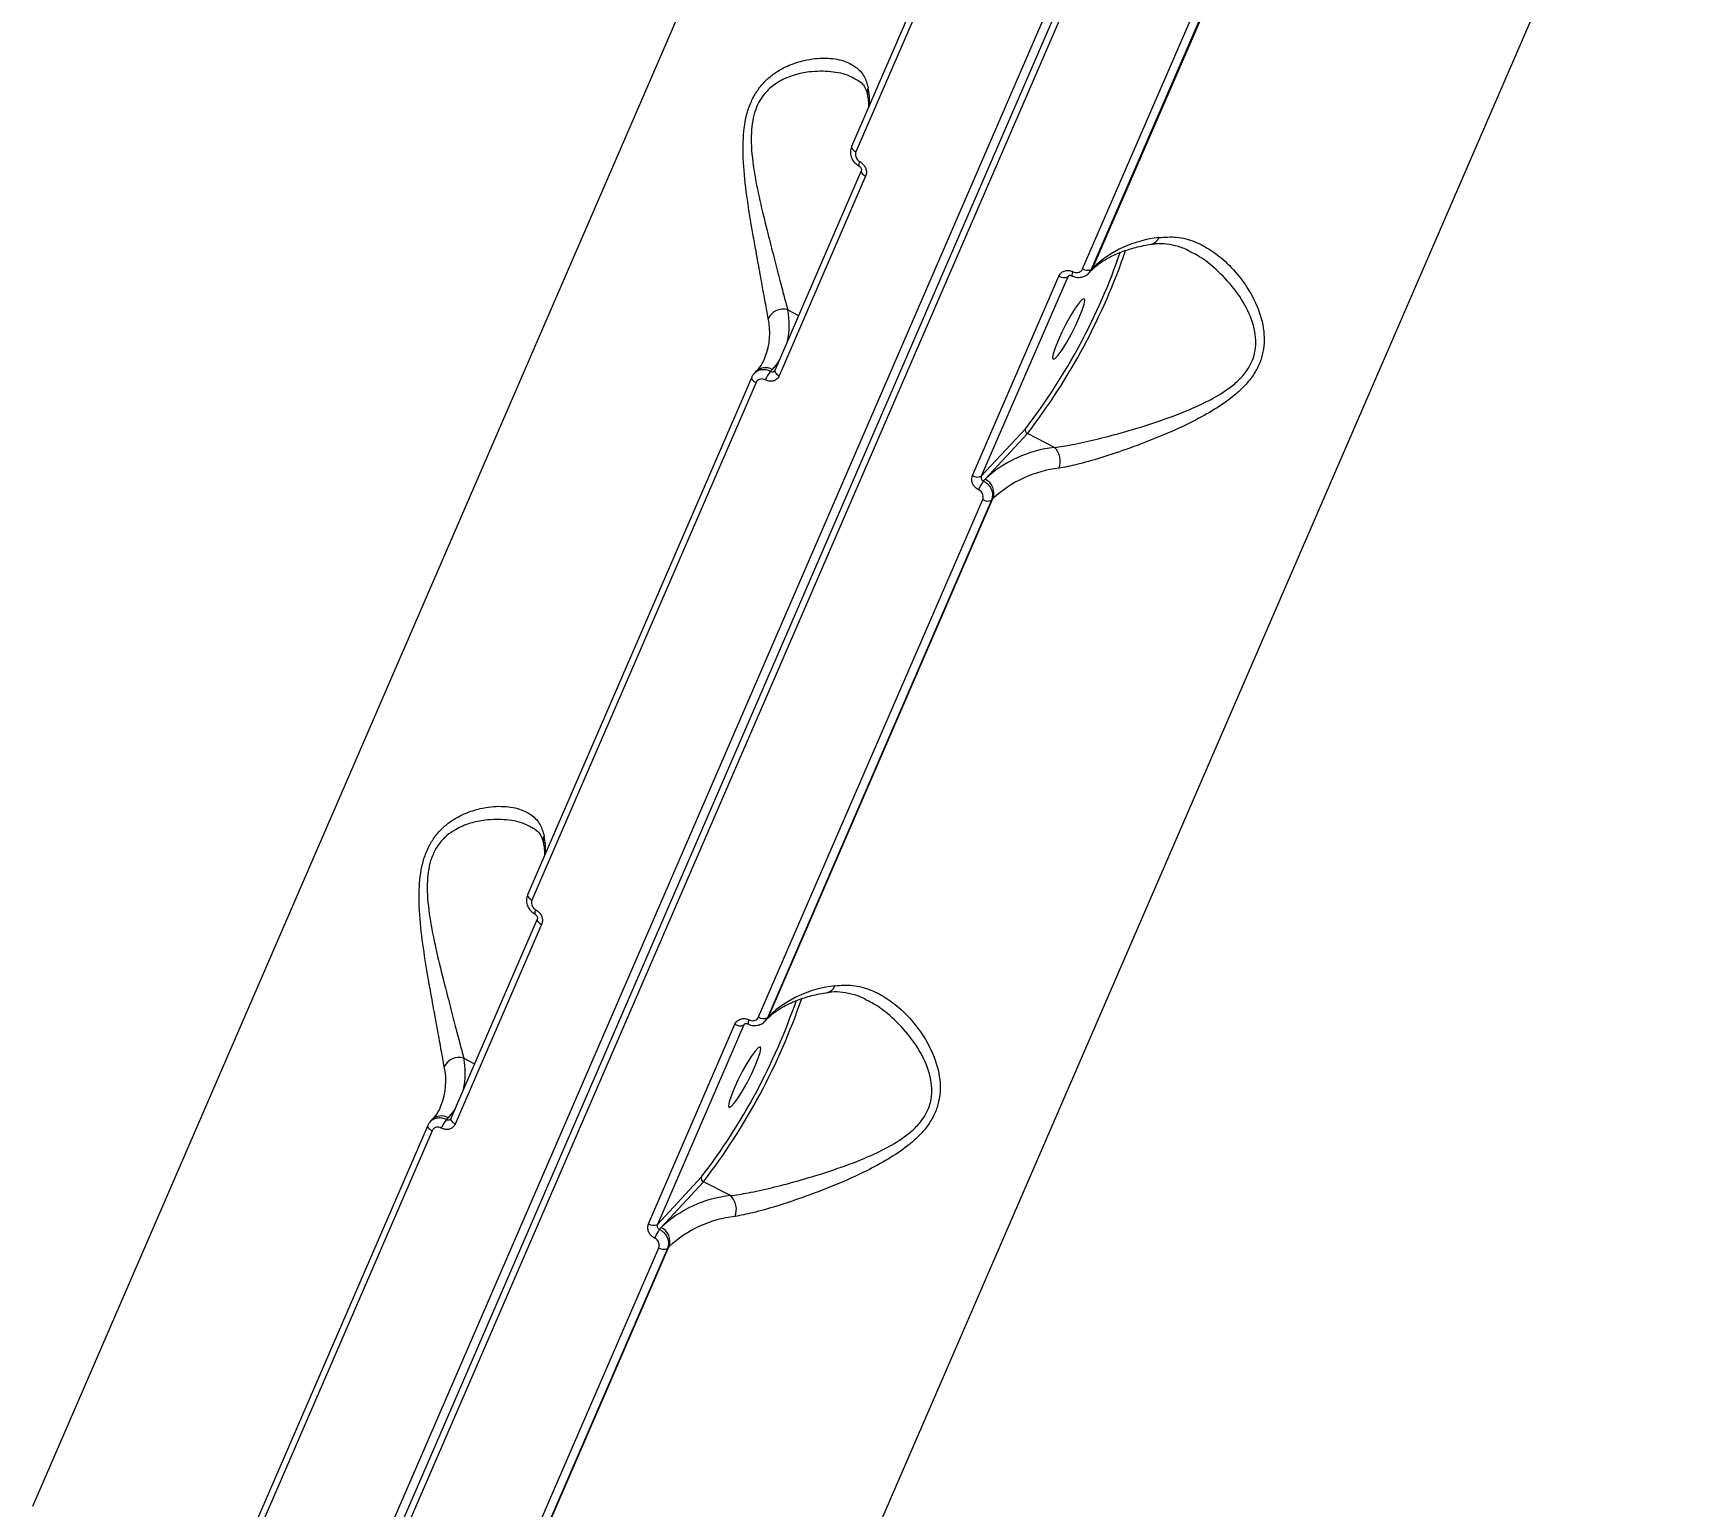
# Model space of a CAD drawing. Header units: millimetres. Extents: x -6521 to 6343, y -6174 to 4868.
# Drawn here: x -4271 to -4053.4, y -550.9 to -355.9 of the extents above; entities that cross this region are included whole.
import ezdxf

# ---------------------------------------------------------------- set-up
doc = ezdxf.new("R2010")
doc.units = ezdxf.units.MM
for name, color, linetype in [('DIKOM_ОБЪЕКТ', 7, 'Continuous'), ('DIKOM_РАЗМЕР_ЗОНА', 7, 'Continuous'), ('DIKOM_РАЗМЕР_ОБЪЕКТА', 7, 'Continuous')]:
    doc.layers.add(name, color=color, linetype=linetype)
doc.styles.add('style1', font='arial.ttf', dxfattribs={"width": 0.8})
doc.dimstyles.new('1-50', dxfattribs={"dimtxt": 300, "dimasz": 200, "dimexe": 100, "dimexo": 0, "dimgap": 100, "dimtad": 1, "dimtxsty": 'style1', "dimcen": 200, "dimclrd": 7, "dimclre": 7, "dimclrt": 7, "dimadec": 1, "dimazin": 2, "dimtfac": 1, "dimtmove": 0, "dimatfit": 2, "dimfxl": 0, "dimlwd": 25, "dimlwe": 18, "dimarcsym": 0})

# ---------------------------------------------------------------- blocks, each defined once
blk = doc.blocks.new('*D11')
at = {"layer": 'Defpoints', "color": 0, "transparency": 16777216}
for p in [(2818.82, 364.95), (-5102.52, -1661.02), (-5102.52, -4861.8)]:
    blk.add_point(p, dxfattribs=at)
at = {"layer": 'DIKOM_РАЗМЕР_ОБЪЕКТА', "color": 7, "lineweight": 18, "transparency": 16777216}
for p, q in [((2818.82, 364.95), (2818.82, -4961.8)), ((-5102.52, -1661.02), (-5102.52, -4961.8))]:
    blk.add_line(p, q, dxfattribs=at)
at = {"layer": 'DIKOM_РАЗМЕР_ОБЪЕКТА', "color": 7, "lineweight": 25, "transparency": 16777216}
blk.add_line((2618.82, -4861.8), (-4902.52, -4861.8), dxfattribs=at)
at = {"layer": 'DIKOM_РАЗМЕР_ОБЪЕКТА', "color": 7, "transparency": 16777216}
for points in [[(-4902.52, -4828.46), (-4902.52, -4895.13), (-5102.52, -4861.8)], [(2618.82, -4828.46), (2618.82, -4895.13), (2818.82, -4861.8)]]:
    blk.add_solid(points, dxfattribs=at)
at = {"layer": 'DIKOM_РАЗМЕР_ОБЪЕКТА', "color": 7, "transparency": 16777216, "insert": (-736, -4608.63), "char_height": 300, "attachment_point": 5, "style": 'style1'}
blk.add_mtext('7900', dxfattribs=at)
blk = doc.blocks.new('*D13')
at = {"layer": 'Defpoints', "color": 0, "transparency": 16777216}
for p in [(1683.24, 4867.99), (-4359.52, -3960.36), (6242.61, -3960.36)]:
    blk.add_point(p, dxfattribs=at)
at = {"layer": 'DIKOM_РАЗМЕР_ЗОНА', "color": 7, "lineweight": 18, "transparency": 16777216}
for p, q in [((1683.24, 4867.99), (6342.61, 4867.99)), ((-4359.52, -3960.36), (6342.61, -3960.36))]:
    blk.add_line(p, q, dxfattribs=at)
at = {"layer": 'DIKOM_РАЗМЕР_ЗОНА', "color": 7, "lineweight": 25, "transparency": 16777216}
blk.add_line((6242.61, 4667.99), (6242.61, -3760.36), dxfattribs=at)
at = {"layer": 'DIKOM_РАЗМЕР_ЗОНА', "color": 7, "transparency": 16777216}
for points in [[(6209.28, 4667.99), (6275.95, 4667.99), (6242.61, 4867.99)], [(6209.28, -3760.36), (6275.95, -3760.36), (6242.61, -3960.36)]]:
    blk.add_solid(points, dxfattribs=at)
at = {"layer": 'DIKOM_РАЗМЕР_ЗОНА', "color": 7, "transparency": 16777216, "insert": (5989.44, 630.24), "char_height": 300, "attachment_point": 5, "rotation": 90, "style": 'style1'}
blk.add_mtext('8850', dxfattribs=at)
blk = doc.blocks.new('*D14')
at = {"layer": 'Defpoints', "color": 0, "transparency": 16777216}
for p in [(4318.82, 257.45), (-6520.67, -1799.21), (4318.82, -6073.51)]:
    blk.add_point(p, dxfattribs=at)
at = {"layer": 'DIKOM_РАЗМЕР_ЗОНА', "color": 7, "lineweight": 18, "transparency": 16777216}
for p, q in [((4318.82, 257.45), (4318.82, -6173.51)), ((-6520.67, -1799.21), (-6520.67, -6173.51))]:
    blk.add_line(p, q, dxfattribs=at)
at = {"layer": 'DIKOM_РАЗМЕР_ЗОНА', "color": 7, "lineweight": 25, "transparency": 16777216}
blk.add_line((-6320.67, -6073.51), (4118.82, -6073.51), dxfattribs=at)
at = {"layer": 'DIKOM_РАЗМЕР_ЗОНА', "color": 7, "transparency": 16777216}
for points in [[(-6320.67, -6040.18), (-6320.67, -6106.84), (-6520.67, -6073.51)], [(4118.82, -6040.18), (4118.82, -6106.84), (4318.82, -6073.51)]]:
    blk.add_solid(points, dxfattribs=at)
at = {"layer": 'DIKOM_РАЗМЕР_ЗОНА', "color": 7, "transparency": 16777216, "insert": (-430.65, -5820.34), "char_height": 300, "attachment_point": 5, "style": 'style1'}
blk.add_mtext('10850', dxfattribs=at)

msp = doc.modelspace()

# ---------------------------------------------------------------- linework, layer by layer
at = {"layer": 'DIKOM_ОБЪЕКТ', "color": 7, "linetype": 'Continuous', "lineweight": 15}
for p, q in [((-4262.538, -643.573), (-4089.546, -244.125)), ((-4088.389, -244.301), (-4261.381, -643.749)), ((-4087.781, -245.035), (-4260.773, -644.483)), ((-4270.959, -550.919), (-4145.861, -262.062)), ((-4132.901, -302.451), (-4162.567, -370.952)), ((-4132.331, -303.166), (-4161.997, -371.666)), ((-4053.414, -309.729), (-4178.512, -598.586)), ((-4131.992, -387.137), (-4102.326, -318.637)), ((-4101.169, -318.737), (-4130.836, -387.237)), ((-4130.63, -387.016), (-4100.964, -318.515)), ((-4161.289, -374.181), (-4172.727, -400.591)), ((-4160.714, -374.899), (-4172.151, -401.309)), ((-4130.836, -387.237), (-4130.63, -387.016)), ((-4146.558, -414.504), (-4135.121, -388.095)), ((-4133.96, -388.197), (-4145.397, -414.607)), ((-4133.813, -388.04), (-4133.96, -388.197)), ((-4131.131, -387.691), (-4130.925, -387.468)), ((-4171.031, -392.585), (-4169.583, -393.331)), ((-4174.06, -398.948), (-4174.003, -398.813)), ((-4173.074, -400.467), (-4172.323, -399.658)), ((-4175.792, -401.488), (-4205.458, -469.988)), ((-4175.222, -402.202), (-4204.888, -470.703)), ((-4175.755, -401.431), (-4175.792, -401.488)), ((-4175.254, -400.757), (-4175.461, -400.98)), ((-4173.291, -400.702), (-4173.074, -400.467)), ((-4172.73, -400.586), (-4172.763, -400.643)), ((-4145.397, -414.607), (-4139.554, -408.31)), ((-4139.292, -408.95), (-4144.901, -414.994)), ((-4135.726, -410.788), (-4139.292, -408.95)), ((-4144.901, -414.994), (-4145.118, -415.228)), ((-4174.882, -486.174), (-4145.216, -417.674)), ((-4173.521, -486.052), (-4143.855, -417.552)), ((-4143.855, -417.552), (-4144.06, -417.773)), ((-4144.06, -417.773), (-4173.726, -486.274)), ((-4204.18, -473.218), (-4215.618, -499.628)), ((-4203.604, -473.935), (-4215.042, -500.345)), ((-4189.449, -513.541), (-4178.012, -487.131)), ((-4176.85, -487.234), (-4188.288, -513.643)), ((-4176.704, -487.077), (-4176.85, -487.234)), ((-4174.022, -486.727), (-4173.815, -486.505)), ((-4173.726, -486.274), (-4173.521, -486.052)), ((-4213.922, -491.621), (-4212.474, -492.368)), ((-4216.951, -497.985), (-4216.893, -497.849)), ((-4218.145, -499.794), (-4218.351, -500.016)), ((-4216.182, -499.738), (-4215.964, -499.504)), ((-4215.964, -499.504), (-4215.213, -498.694)), ((-4215.62, -499.623), (-4215.654, -499.679)), ((-4218.683, -500.525), (-4248.349, -569.025)), ((-4218.112, -501.239), (-4247.778, -569.74)), ((-4218.646, -500.468), (-4218.683, -500.525)), ((-4188.288, -513.643), (-4182.444, -507.347)), ((-4182.183, -507.986), (-4187.791, -514.03)), ((-4178.617, -509.825), (-4182.183, -507.986)), ((-4187.791, -514.03), (-4188.009, -514.265)), ((-4217.773, -585.211), (-4188.107, -516.71)), ((-4186.951, -516.81), (-4216.617, -585.31)), ((-4216.411, -585.089), (-4186.745, -516.589)), ((-4186.745, -516.589), (-4186.951, -516.81))]:
    msp.add_line(p, q, dxfattribs=at)
at = {"layer": 'DIKOM_ОБЪЕКТ', "color": 7, "linetype": 'Continuous', "lineweight": 15, "flags": 128}
for points in [[(-4162.567, -370.952), (-4162.573, -370.967), (-4162.583, -371.053), (-4162.558, -371.15), (-4162.501, -371.254), (-4162.412, -371.362), (-4162.295, -371.469), (-4162.155, -371.572), (-4161.997, -371.666)], [(-4161.289, -374.18), (-4161.295, -374.197), (-4161.305, -374.284), (-4161.28, -374.381), (-4161.221, -374.486), (-4161.132, -374.594), (-4161.014, -374.701), (-4160.873, -374.804), (-4160.714, -374.899)], [(-4130.925, -387.468), (-4130.803, -387.32), (-4130.63, -387.016)], [(-4132.432, -393.594), (-4132.036, -392.609), (-4131.785, -391.826), (-4131.701, -391.309), (-4131.789, -391.099), (-4132.043, -391.214), (-4132.442, -391.644), (-4132.954, -392.355), (-4133.538, -393.288), (-4134.145, -394.369), (-4134.727, -395.509), (-4135.237, -396.616), (-4135.634, -397.601), (-4135.884, -398.384), (-4135.969, -398.901), (-4135.88, -399.111), (-4135.626, -398.996), (-4135.227, -398.566), (-4134.715, -397.855), (-4134.132, -396.922), (-4133.525, -395.841), (-4132.942, -394.701), (-4132.432, -393.594)], [(-4172.184, -399.337), (-4172.406, -399.657), (-4173.074, -400.467)], [(-4175.792, -401.488), (-4175.798, -401.504), (-4175.807, -401.59), (-4175.783, -401.686), (-4175.725, -401.79), (-4175.637, -401.898), (-4175.52, -402.005), (-4175.38, -402.108), (-4175.222, -402.202)], [(-4172.727, -400.591), (-4172.733, -400.607), (-4172.742, -400.693), (-4172.717, -400.791), (-4172.659, -400.895), (-4172.569, -401.003), (-4172.452, -401.111), (-4172.311, -401.214), (-4172.151, -401.309)], [(-4205.458, -469.988), (-4205.464, -470.004), (-4205.474, -470.09), (-4205.449, -470.187), (-4205.391, -470.291), (-4205.303, -470.398), (-4205.186, -470.505), (-4205.046, -470.608), (-4204.888, -470.703)], [(-4204.18, -473.217), (-4204.186, -473.234), (-4204.195, -473.32), (-4204.17, -473.418), (-4204.112, -473.522), (-4204.023, -473.63), (-4203.905, -473.738), (-4203.764, -473.841), (-4203.604, -473.935)], [(-4173.815, -486.505), (-4173.694, -486.357), (-4173.521, -486.052)], [(-4175.323, -492.63), (-4174.927, -491.645), (-4174.676, -490.862), (-4174.592, -490.345), (-4174.68, -490.136), (-4174.934, -490.251), (-4175.333, -490.681), (-4175.845, -491.391), (-4176.428, -492.325), (-4177.036, -493.405), (-4177.618, -494.545), (-4178.128, -495.653), (-4178.524, -496.638), (-4178.775, -497.421), (-4178.859, -497.938), (-4178.771, -498.148), (-4178.517, -498.033), (-4178.118, -497.603), (-4177.606, -496.892), (-4177.023, -495.959), (-4176.415, -494.878), (-4175.833, -493.738), (-4175.323, -492.63)], [(-4215.074, -498.373), (-4215.297, -498.694), (-4215.964, -499.504)], [(-4215.618, -499.628), (-4215.624, -499.644), (-4215.633, -499.73), (-4215.608, -499.827), (-4215.55, -499.932), (-4215.46, -500.04), (-4215.343, -500.147), (-4215.201, -500.25), (-4215.042, -500.345)], [(-4218.683, -500.525), (-4218.689, -500.54), (-4218.698, -500.626), (-4218.674, -500.723), (-4218.616, -500.827), (-4218.527, -500.935), (-4218.411, -501.042), (-4218.271, -501.144), (-4218.112, -501.239)]]:
    msp.add_lwpolyline(points, dxfattribs=at)
at = {"layer": 'DIKOM_ОБЪЕКТ', "color": 7, "linetype": 'Continuous', "lineweight": 15}
for centre, radius, start, end in [((-4158.967, -363.792), 1.545, 156.10904, 190.26282), ((-4170.318, -365.149), 10.134, 358.25296, 11.28123), ((-4160.856, -373.4), 0.767, 144.9639, 189.14096), ((-4205.195, -357.963), 82.726, 322.51188, 340.98492), ((-4206.83, -357.12), 85.134, 322.49698, 341.09483), ((-4120.294, -398.032), 15.106, 96.07366, 133.17546), ((-4123.175, -382.539), 1.367, 282.27073, 339.82577), ((-4131.326, -386.174), 1.171, 235.34794, 294.77478), ((-4134.45, -387.13), 1.175, 235.20415, 294.69447), ((-4132.271, -388.115), 1.14, 148.59503, 177.45591), ((-4182.221, -395.601), 8.824, 338.65397, 12.4223), ((-4171.655, -394.669), 2.176, 73.34515, 153.63004), ((-4180.663, -394.593), 9.84, 347.33755, 11.77695), ((-4173.972, -402.054), 1.824, 60.48114, 134.67532), ((-4170.185, -403.398), 4.114, 139.05062, 157.82972), ((-4139.072, -408.486), 0.513, 159.87996, 244.57817), ((-4134.049, -426.558), 15.858, 96.07047, 133.17938), ((-4137.41, -412.607), 2.478, 337.69817, 47.20054), ((-4145.888, -413.54), 1.174, 235.18556, 294.70139), ((-4139.545, -418.994), 6.727, 145.95814, 157.37884), ((-4145.782, -416.847), 2.052, 339.89713, 64.57388), ((-4133.52, -428.565), 15.102, 96.06963, 133.18008), ((-4144.551, -416.71), 1.171, 235.36804, 294.75468), ((-4201.858, -462.829), 1.544, 156.10362, 190.26645), ((-4213.237, -464.188), 10.162, 358.27406, 11.26605), ((-4203.747, -472.436), 0.766, 144.96311, 189.17013), ((-4163.185, -497.068), 15.106, 96.07388, 133.17583), ((-4166.067, -481.575), 1.368, 282.3072, 339.79612), ((-4248.092, -456.996), 82.733, 322.51252, 340.98407), ((-4249.733, -456.151), 85.147, 322.4985, 341.09355), ((-4177.341, -486.166), 1.176, 235.22745, 294.68387), ((-4175.162, -487.151), 1.14, 148.60036, 177.44355), ((-4174.217, -485.212), 1.17, 235.32784, 294.79489), ((-4214.545, -493.706), 2.176, 73.34669, 153.62403), ((-4223.552, -493.63), 9.838, 347.33524, 11.77926), ((-4225.101, -494.638), 8.814, 338.6348, 12.44392), ((-4216.863, -501.091), 1.824, 60.49512, 134.66217), ((-4213.079, -502.432), 4.109, 139.04387, 157.84514), ((-4181.962, -507.523), 0.513, 159.91173, 244.5647), ((-4176.939, -525.596), 15.86, 96.0717, 133.17512), ((-4180.301, -511.643), 2.479, 337.70922, 47.18949), ((-4176.411, -527.602), 15.103, 96.06933, 133.17979), ((-4188.779, -512.578), 1.174, 235.17188, 294.73944), ((-4182.435, -518.03), 6.727, 145.95814, 157.37884), ((-4188.673, -515.883), 2.052, 339.89944, 64.56784), ((-4187.441, -515.746), 1.172, 235.37313, 294.75061)]:
    msp.add_arc(centre, radius, start, end, dxfattribs=at)
for points, knots in [([(-4173.604, -393.703), (-4173.73, -393.031), (-4173.981, -391.686), (-4174.459, -389.02), (-4175.007, -386.041), (-4175.632, -382.551), (-4176.309, -378.583), (-4176.859, -374.228), (-4177.031, -370.063), (-4176.583, -366.87), (-4175.791, -364.775), (-4174.972, -363.364), (-4173.951, -362.189), (-4172.559, -361.05), (-4170.821, -360.121), (-4168.502, -359.402), (-4166.002, -359.144), (-4163.695, -359.499), (-4161.984, -360.358), (-4160.854, -361.531), (-4160.529, -362.651), (-4160.379, -363.166)], [0, 0, 0, 0, 0.0554758, 0.1110244, 0.1664972, 0.2220055, 0.290023, 0.3579636, 0.422676, 0.4774076, 0.5052465, 0.5330949, 0.5627111, 0.5923746, 0.6404307, 0.688582, 0.7603265, 0.8320611, 0.8910012, 0.949867, 1, 1, 1, 1]), ([(-4162.109, -362.036), (-4162.344, -361.898), (-4163.246, -361.371), (-4165.3, -360.976), (-4167.824, -360.968), (-4170.168, -361.432), (-4171.895, -362.143), (-4173.269, -363.088), (-4174.428, -364.272), (-4175.148, -365.605), (-4175.592, -367.07), (-4175.813, -368.337), (-4175.921, -370.742), (-4175.555, -374.081), (-4174.738, -378.154), (-4173.809, -381.896), (-4172.96, -385.205), (-4172.216, -388.047), (-4171.556, -390.608), (-4171.206, -391.926), (-4171.031, -392.585)], [0, 0, 0, 0, 0.0301446, 0.1153768, 0.2006058, 0.2565314, 0.3123185, 0.3456133, 0.3788279, 0.4270604, 0.4399074, 0.4704664, 0.5010922, 0.5753863, 0.6555732, 0.7358716, 0.8020747, 0.8682381, 0.9341612, 1, 1, 1, 1]), ([(-4162.091, -362.002), (-4161.918, -362.088), (-4161.45, -362.322), (-4161.003, -362.811), (-4160.653, -363.367), (-4160.54, -363.886), (-4160.496, -364.092)], [0, 0, 0, 0, 0.1889111, 0.5106441, 0.8061031, 1, 1, 1, 1]), ([(-4160.485, -364.076), (-4160.439, -364.341), (-4160.331, -364.954), (-4160.338, -365.503), (-4160.343, -365.814)], [0, 0, 0, 0, 0.4317475, 1, 1, 1, 1]), ([(-4523.048, -369.779), (-4523.06, -370.196), (-4523.122, -372.403), (-4522.941, -376.498), (-4522.495, -382.062), (-4521.729, -387.726), (-4520.674, -393.475), (-4519.323, -399.307), (-4517.679, -405.217), (-4515.744, -411.2), (-4513.517, -417.252), (-4511.002, -423.368), (-4508.2, -429.543), (-4505.113, -435.773), (-4501.744, -442.053), (-4498.096, -448.377), (-4494.171, -454.742), (-4489.973, -461.143), (-4485.504, -467.574), (-4480.768, -474.031), (-4475.769, -480.509), (-4470.51, -487.003), (-4464.996, -493.509), (-4459.231, -500.021), (-4453.219, -506.535), (-4446.964, -513.046), (-4440.472, -519.549), (-4433.748, -526.039), (-4426.795, -532.511), (-4419.621, -538.961), (-4412.229, -545.384), (-4404.626, -551.774), (-4396.817, -558.128), (-4388.808, -564.44), (-4380.606, -570.706), (-4372.216, -576.921), (-4363.645, -583.08), (-4354.898, -589.18), (-4345.984, -595.214), (-4336.907, -601.179), (-4327.676, -607.071), (-4318.298, -612.884), (-4308.778, -618.615), (-4299.124, -624.258), (-4289.345, -629.811), (-4279.445, -635.268), (-4270.549, -640.036), (-4264.931, -642.957), (-4262.684, -644.126)], [0, 0, 0, 0, 0.0051792, 0.02739, 0.049613, 0.0718476, 0.0940929, 0.1163474, 0.1386107, 0.1608804, 0.1831557, 0.2054352, 0.2277181, 0.2500033, 0.2722902, 0.2945779, 0.3168661, 0.3391541, 0.3614417, 0.3837285, 0.4060147, 0.4282999, 0.4505841, 0.4728672, 0.4951491, 0.5174302, 0.5397099, 0.5619888, 0.5842667, 0.6065434, 0.6288194, 0.6510947, 0.6733688, 0.6956425, 0.7179153, 0.7401874, 0.7624587, 0.7847297, 0.8070001, 0.82927, 0.8515392, 0.8738082, 0.8960769, 0.9183452, 0.9406129, 0.9628807, 0.9851479, 1, 1, 1, 1]), ([(-4162.55, -370.96), (-4162.579, -371.014), (-4162.715, -371.267), (-4162.751, -371.812), (-4162.595, -372.506), (-4162.203, -373.133), (-4161.799, -373.387), (-4161.605, -373.509)], [0, 0, 0, 0, 0.0627609, 0.2918697, 0.5280601, 0.7742896, 1, 1, 1, 1]), ([(-4161.997, -371.666), (-4162.028, -371.764), (-4162.089, -371.96), (-4162.046, -372.288), (-4161.906, -372.593), (-4161.704, -372.824), (-4161.547, -372.921), (-4161.484, -372.96)], [0, 0, 0, 0, 0.2141986, 0.4285544, 0.6431496, 0.8580942, 1, 1, 1, 1]), ([(-4161.614, -373.526), (-4161.587, -373.54), (-4161.515, -373.578), (-4161.408, -373.682), (-4161.318, -373.82), (-4161.27, -373.962), (-4161.262, -374.085), (-4161.276, -374.155), (-4161.288, -374.177), (-4161.29, -374.18)], [0, 0, 0, 0, 0.0994337, 0.2664849, 0.428232, 0.5937538, 0.7683565, 0.962756, 1, 1, 1, 1]), ([(-4161.484, -372.96), (-4161.39, -373.018), (-4161.154, -373.163), (-4160.851, -373.509), (-4160.641, -373.967), (-4160.576, -374.458), (-4160.668, -374.752), (-4160.714, -374.899)], [0, 0, 0, 0, 0.1418422, 0.356751, 0.5713364, 0.7857105, 1, 1, 1, 1]), ([(-4135.726, -410.788), (-4134.959, -410.676), (-4133.296, -410.434), (-4130.294, -409.763), (-4126.709, -408.828), (-4122.678, -407.609), (-4118.872, -406.247), (-4115.62, -404.804), (-4113.366, -403.535), (-4111.651, -402.228), (-4110.279, -400.817), (-4109.511, -399.429), (-4109.13, -398.036), (-4109.01, -396.884), (-4109.216, -394.815), (-4110.231, -392.192), (-4112.173, -389.318), (-4114.432, -387.049), (-4116.331, -385.57), (-4117.424, -385.054), (-4117.75, -384.9)], [0, 0, 0, 0, 0.0593812, 0.1286937, 0.1998926, 0.284111, 0.3705444, 0.4258956, 0.4823762, 0.5152288, 0.5489616, 0.5972523, 0.6101147, 0.6402417, 0.6713752, 0.7457539, 0.8249944, 0.9064133, 0.9721004, 1, 1, 1, 1]), ([(-4121.892, -383.011), (-4121.099, -382.948), (-4119.486, -382.82), (-4117.151, -383.477), (-4114.916, -384.651), (-4112.712, -386.42), (-4110.6, -388.845), (-4108.837, -391.903), (-4107.851, -395.213), (-4107.961, -398.028), (-4108.698, -400.08), (-4109.594, -401.565), (-4110.807, -402.954), (-4112.54, -404.462), (-4114.847, -406.001), (-4118.098, -407.745), (-4121.968, -409.464), (-4126.006, -410.999), (-4129.654, -412.207), (-4132.673, -413.072), (-4134.351, -413.398), (-4135.117, -413.547)], [0, 0, 0, 0, 0.0545821, 0.111032, 0.1659455, 0.2220117, 0.2890721, 0.3579592, 0.4226732, 0.477403, 0.5047498, 0.5330985, 0.5623541, 0.5923814, 0.6398893, 0.6885836, 0.7592819, 0.8320599, 0.890158, 0.9498667, 1, 1, 1, 1]), ([(-4130.925, -387.468), (-4130.762, -387.302), (-4130.267, -386.799), (-4129.235, -386.032), (-4127.727, -385.226), (-4125.965, -384.564), (-4124.32, -384.131), (-4123.241, -383.938), (-4122.89, -383.876)], [0, 0, 0, 0, 0.1024861, 0.310677, 0.5124682, 0.7099272, 0.9057053, 1, 1, 1, 1]), ([(-4122.892, -383.909), (-4122.689, -383.868), (-4122.013, -383.733), (-4120.834, -383.798), (-4119.339, -384.135), (-4118.287, -384.508), (-4117.761, -384.832), (-4117.742, -384.844)], [0, 0, 0, 0, 0.1175114, 0.3916478, 0.6860602, 0.9889136, 1, 1, 1, 1]), ([(-4133.244, -387.521), (-4133.139, -387.561), (-4132.93, -387.642), (-4132.6, -387.633), (-4132.307, -387.523), (-4132.099, -387.344), (-4132.022, -387.196), (-4131.992, -387.137)], [0, 0, 0, 0, 0.2150876, 0.4301712, 0.6449782, 0.8594932, 1, 1, 1, 1]), ([(-4135.121, -388.095), (-4135.075, -388.007), (-4134.959, -387.785), (-4134.648, -387.516), (-4134.209, -387.353), (-4133.714, -387.338), (-4133.401, -387.46), (-4133.244, -387.521)], [0, 0, 0, 0, 0.1406216, 0.3550759, 0.5698834, 0.7848912, 1, 1, 1, 1]), ([(-4133.88, -388.085), (-4133.89, -388.094), (-4133.926, -388.124), (-4133.946, -388.167), (-4133.96, -388.197)], [0, 0, 0, 0, 0.2848005, 1, 1, 1, 1]), ([(-4133.877, -388.088), (-4133.871, -388.077), (-4133.849, -388.04), (-4133.766, -388.006), (-4133.619, -387.999), (-4133.498, -388.021), (-4133.431, -388.057), (-4133.411, -388.068)], [0, 0, 0, 0, 0.1445952, 0.4915154, 0.7176757, 0.9150647, 1, 1, 1, 1]), ([(-4133.403, -388.05), (-4133.351, -388.08), (-4133.077, -388.24), (-4132.507, -388.319), (-4131.794, -388.18), (-4131.305, -387.933), (-4131.153, -387.698), (-4131.135, -387.67)], [0, 0, 0, 0, 0.0710879, 0.3784088, 0.6580284, 0.9599216, 1, 1, 1, 1]), ([(-4130.836, -387.237), (-4130.89, -387.36), (-4130.965, -387.526), (-4131.102, -387.639), (-4131.138, -387.669)], [0, 0, 0, 0, 0.7396473, 1, 1, 1, 1]), ([(-4174.047, -398.827), (-4174.109, -399.001), (-4174.313, -399.571), (-4174.754, -400.193), (-4175.155, -400.645), (-4175.254, -400.757)], [0, 0, 0, 0, 0.2480506, 0.8124354, 1, 1, 1, 1]), ([(-4175.755, -401.431), (-4175.7, -401.309), (-4175.624, -401.14), (-4175.485, -401.027), (-4175.447, -400.996)], [0, 0, 0, 0, 0.7281351, 1, 1, 1, 1]), ([(-4175.447, -400.996), (-4175.342, -400.888), (-4175.096, -400.637), (-4174.549, -400.458), (-4173.906, -400.445), (-4173.496, -400.616), (-4173.291, -400.702)], [0, 0, 0, 0, 0.2009857, 0.46731, 0.7336884, 1, 1, 1, 1]), ([(-4173.994, -401.845), (-4174.096, -401.802), (-4174.299, -401.715), (-4174.622, -401.717), (-4174.91, -401.821), (-4175.114, -401.997), (-4175.191, -402.144), (-4175.222, -402.202)], [0, 0, 0, 0, 0.2151222, 0.4301806, 0.6450585, 0.8595274, 1, 1, 1, 1]), ([(-4172.151, -401.309), (-4172.197, -401.396), (-4172.312, -401.617), (-4172.619, -401.882), (-4173.051, -402.038), (-4173.536, -402.041), (-4173.841, -401.911), (-4173.994, -401.845)], [0, 0, 0, 0, 0.1406106, 0.3550986, 0.5698575, 0.7848974, 1, 1, 1, 1]), ([(-4173.291, -400.702), (-4173.242, -400.725), (-4173.143, -400.771), (-4172.986, -400.773), (-4172.852, -400.731), (-4172.791, -400.668), (-4172.764, -400.641)], [0, 0, 0, 0, 0.2659433, 0.5314341, 0.7962927, 1, 1, 1, 1]), ([(-4145.754, -416.406), (-4145.85, -416.351), (-4146.093, -416.213), (-4146.406, -415.878), (-4146.625, -415.429), (-4146.695, -414.944), (-4146.604, -414.651), (-4146.558, -414.504)], [0, 0, 0, 0, 0.1418498, 0.3567194, 0.5712951, 0.7857266, 1, 1, 1, 1]), ([(-4145.397, -414.607), (-4145.412, -414.656), (-4145.442, -414.753), (-4145.417, -414.913), (-4145.341, -415.059), (-4145.234, -415.167), (-4145.151, -415.211), (-4145.118, -415.228)], [0, 0, 0, 0, 0.2140256, 0.4282891, 0.6427239, 0.8579181, 1, 1, 1, 1]), ([(-4145.118, -415.228), (-4144.991, -415.302), (-4144.67, -415.489), (-4144.257, -415.939), (-4143.969, -416.539), (-4143.878, -417.188), (-4144, -417.578), (-4144.06, -417.773)], [0, 0, 0, 0, 0.1417165, 0.3564315, 0.5709653, 0.7854866, 1, 1, 1, 1]), ([(-4145.216, -417.674), (-4145.186, -417.576), (-4145.126, -417.381), (-4145.173, -417.058), (-4145.319, -416.759), (-4145.527, -416.536), (-4145.689, -416.443), (-4145.754, -416.406)], [0, 0, 0, 0, 0.2141763, 0.4285204, 0.6431157, 0.8580467, 1, 1, 1, 1]), ([(-4216.495, -492.739), (-4216.62, -492.067), (-4216.872, -490.722), (-4217.35, -488.057), (-4217.898, -485.078), (-4218.523, -481.588), (-4219.2, -477.619), (-4219.749, -473.264), (-4219.922, -469.1), (-4219.474, -465.907), (-4218.682, -463.812), (-4217.863, -462.4), (-4216.841, -461.226), (-4215.449, -460.087), (-4213.712, -459.158), (-4211.393, -458.439), (-4208.893, -458.18), (-4206.586, -458.536), (-4204.874, -459.394), (-4203.744, -460.568), (-4203.419, -461.688), (-4203.27, -462.203)], [0, 0, 0, 0, 0.0554756, 0.1110258, 0.1664976, 0.2220064, 0.2900234, 0.3579628, 0.4226771, 0.477407, 0.5052465, 0.5330941, 0.5627082, 0.5923736, 0.6404286, 0.6885796, 0.7603244, 0.8320607, 0.8909992, 0.9498672, 1, 1, 1, 1]), ([(-4204.999, -461.072), (-4205.235, -460.935), (-4206.136, -460.408), (-4208.19, -460.012), (-4210.714, -460.005), (-4213.058, -460.468), (-4214.786, -461.179), (-4216.159, -462.124), (-4217.319, -463.309), (-4218.038, -464.642), (-4218.482, -466.107), (-4218.703, -467.374), (-4218.812, -469.779), (-4218.445, -473.118), (-4217.629, -477.191), (-4216.7, -480.933), (-4215.851, -484.242), (-4215.106, -487.084), (-4214.447, -489.645), (-4214.097, -490.963), (-4213.922, -491.621)], [0, 0, 0, 0, 0.030147, 0.1153772, 0.2006048, 0.25653, 0.3123186, 0.3456144, 0.3788264, 0.4270605, 0.439907, 0.4704677, 0.5010933, 0.5753853, 0.6555742, 0.7358721, 0.8020732, 0.8682358, 0.9341599, 1, 1, 1, 1]), ([(-4204.981, -461.039), (-4204.808, -461.125), (-4204.341, -461.358), (-4203.893, -461.847), (-4203.544, -462.404), (-4203.431, -462.923), (-4203.386, -463.128)], [0, 0, 0, 0, 0.1889086, 0.5106415, 0.8060937, 1, 1, 1, 1]), ([(-4203.376, -463.113), (-4203.329, -463.377), (-4203.221, -463.991), (-4203.229, -464.539), (-4203.233, -464.851)], [0, 0, 0, 0, 0.4317107, 1, 1, 1, 1]), ([(-4205.441, -469.997), (-4205.47, -470.051), (-4205.606, -470.304), (-4205.641, -470.848), (-4205.485, -471.543), (-4205.094, -472.17), (-4204.69, -472.424), (-4204.496, -472.545)], [0, 0, 0, 0, 0.0627701, 0.2918811, 0.5280687, 0.7742789, 1, 1, 1, 1]), ([(-4204.888, -470.703), (-4204.918, -470.801), (-4204.979, -470.997), (-4204.937, -471.325), (-4204.797, -471.63), (-4204.595, -471.861), (-4204.438, -471.958), (-4204.375, -471.996)], [0, 0, 0, 0, 0.2141507, 0.4285988, 0.6432263, 0.8581343, 1, 1, 1, 1]), ([(-4204.375, -471.996), (-4204.281, -472.054), (-4204.045, -472.2), (-4203.742, -472.546), (-4203.532, -473.003), (-4203.467, -473.495), (-4203.558, -473.789), (-4203.604, -473.935)], [0, 0, 0, 0, 0.1418992, 0.3567167, 0.5713572, 0.7857445, 1, 1, 1, 1]), ([(-4204.505, -472.563), (-4204.478, -472.577), (-4204.406, -472.614), (-4204.299, -472.719), (-4204.209, -472.856), (-4204.16, -472.998), (-4204.153, -473.122), (-4204.167, -473.192), (-4204.179, -473.213), (-4204.181, -473.217)], [0, 0, 0, 0, 0.0994736, 0.2665183, 0.4282638, 0.5936869, 0.7683699, 0.9627564, 1, 1, 1, 1]), ([(-4164.783, -482.047), (-4163.99, -481.984), (-4162.377, -481.857), (-4160.041, -482.513), (-4157.806, -483.687), (-4155.602, -485.457), (-4153.491, -487.882), (-4151.727, -490.94), (-4150.742, -494.249), (-4150.852, -497.064), (-4151.588, -499.116), (-4152.485, -500.602), (-4153.697, -501.991), (-4155.431, -503.499), (-4157.738, -505.038), (-4160.988, -506.782), (-4164.859, -508.501), (-4168.897, -510.035), (-4172.545, -511.244), (-4175.564, -512.108), (-4177.242, -512.435), (-4178.008, -512.584)], [0, 0, 0, 0, 0.0545832, 0.1110316, 0.165948, 0.2220133, 0.2890725, 0.3579601, 0.4226725, 0.477403, 0.5047513, 0.5330993, 0.5623548, 0.5923821, 0.6398881, 0.6885841, 0.7592837, 0.8320591, 0.8901597, 0.9498676, 1, 1, 1, 1]), ([(-4173.815, -486.505), (-4173.652, -486.339), (-4173.158, -485.836), (-4172.125, -485.069), (-4170.617, -484.263), (-4168.856, -483.601), (-4167.21, -483.167), (-4166.131, -482.975), (-4165.781, -482.912)], [0, 0, 0, 0, 0.1024861, 0.3106792, 0.5124692, 0.7099303, 0.9057093, 1, 1, 1, 1]), ([(-4165.782, -482.946), (-4165.58, -482.905), (-4164.904, -482.77), (-4163.725, -482.835), (-4162.23, -483.171), (-4161.178, -483.546), (-4160.652, -483.869), (-4160.633, -483.881)], [0, 0, 0, 0, 0.1175092, 0.3916494, 0.6860535, 0.988918, 1, 1, 1, 1]), ([(-4178.617, -509.825), (-4177.85, -509.713), (-4176.187, -509.47), (-4173.185, -508.8), (-4169.6, -507.865), (-4165.569, -506.646), (-4161.762, -505.284), (-4158.511, -503.841), (-4156.257, -502.571), (-4154.542, -501.265), (-4153.169, -499.853), (-4152.401, -498.465), (-4152.02, -497.073), (-4151.9, -495.92), (-4152.107, -493.852), (-4153.121, -491.228), (-4155.063, -488.355), (-4157.323, -486.086), (-4159.221, -484.606), (-4160.315, -484.09), (-4160.64, -483.937)], [0, 0, 0, 0, 0.0593781, 0.1286935, 0.1998915, 0.2841078, 0.3705412, 0.4258944, 0.482375, 0.5152259, 0.5489601, 0.5972499, 0.6101104, 0.6402404, 0.6713721, 0.7457531, 0.8249948, 0.9064099, 0.972099, 1, 1, 1, 1]), ([(-4178.012, -487.131), (-4177.966, -487.044), (-4177.85, -486.822), (-4177.539, -486.553), (-4177.099, -486.389), (-4176.605, -486.375), (-4176.291, -486.497), (-4176.135, -486.557)], [0, 0, 0, 0, 0.1406172, 0.3551288, 0.5698659, 0.784883, 1, 1, 1, 1]), ([(-4176.77, -487.122), (-4176.781, -487.131), (-4176.817, -487.16), (-4176.836, -487.203), (-4176.85, -487.234)], [0, 0, 0, 0, 0.2846299, 1, 1, 1, 1]), ([(-4176.768, -487.125), (-4176.761, -487.114), (-4176.739, -487.076), (-4176.657, -487.043), (-4176.51, -487.035), (-4176.389, -487.057), (-4176.322, -487.094), (-4176.302, -487.105)], [0, 0, 0, 0, 0.1446515, 0.4913108, 0.7175668, 0.9149428, 1, 1, 1, 1]), ([(-4176.293, -487.087), (-4176.242, -487.117), (-4175.968, -487.276), (-4175.398, -487.356), (-4174.685, -487.217), (-4174.196, -486.969), (-4174.044, -486.734), (-4174.026, -486.707)], [0, 0, 0, 0, 0.0710472, 0.3783714, 0.6580229, 0.9599054, 1, 1, 1, 1]), ([(-4176.135, -486.557), (-4176.03, -486.598), (-4175.821, -486.679), (-4175.491, -486.669), (-4175.198, -486.559), (-4174.99, -486.38), (-4174.913, -486.232), (-4174.882, -486.174)], [0, 0, 0, 0, 0.2151611, 0.4301529, 0.644964, 0.8594133, 1, 1, 1, 1]), ([(-4173.726, -486.274), (-4173.781, -486.397), (-4173.855, -486.563), (-4173.993, -486.676), (-4174.029, -486.705)], [0, 0, 0, 0, 0.7395485, 1, 1, 1, 1]), ([(-4216.937, -497.863), (-4217, -498.037), (-4217.203, -498.608), (-4217.645, -499.229), (-4218.045, -499.681), (-4218.145, -499.794)], [0, 0, 0, 0, 0.2480518, 0.8124372, 1, 1, 1, 1]), ([(-4218.646, -500.468), (-4218.591, -500.345), (-4218.515, -500.177), (-4218.376, -500.063), (-4218.338, -500.032)], [0, 0, 0, 0, 0.72804, 1, 1, 1, 1]), ([(-4218.338, -500.032), (-4218.232, -499.924), (-4217.986, -499.673), (-4217.44, -499.495), (-4216.797, -499.482), (-4216.387, -499.653), (-4216.182, -499.738)], [0, 0, 0, 0, 0.201045, 0.4673447, 0.7336836, 1, 1, 1, 1]), ([(-4215.042, -500.345), (-4215.088, -500.433), (-4215.203, -500.654), (-4215.51, -500.918), (-4215.942, -501.074), (-4216.426, -501.078), (-4216.732, -500.947), (-4216.885, -500.882)], [0, 0, 0, 0, 0.1406568, 0.3551647, 0.5699321, 0.7849111, 1, 1, 1, 1]), ([(-4216.182, -499.738), (-4216.133, -499.762), (-4216.034, -499.808), (-4215.877, -499.81), (-4215.743, -499.767), (-4215.681, -499.705), (-4215.655, -499.678)], [0, 0, 0, 0, 0.26593, 0.5314076, 0.7964274, 1, 1, 1, 1]), ([(-4216.885, -500.882), (-4216.986, -500.839), (-4217.19, -500.752), (-4217.513, -500.754), (-4217.8, -500.857), (-4218.005, -501.033), (-4218.082, -501.181), (-4218.112, -501.239)], [0, 0, 0, 0, 0.2151728, 0.4302306, 0.6450436, 0.8595622, 1, 1, 1, 1]), ([(-4188.645, -515.443), (-4188.741, -515.388), (-4188.984, -515.249), (-4189.297, -514.914), (-4189.515, -514.466), (-4189.586, -513.981), (-4189.495, -513.687), (-4189.449, -513.541)], [0, 0, 0, 0, 0.1418102, 0.3567199, 0.5712789, 0.7857215, 1, 1, 1, 1]), ([(-4188.107, -516.71), (-4188.077, -516.613), (-4188.016, -516.417), (-4188.063, -516.094), (-4188.209, -515.796), (-4188.418, -515.572), (-4188.58, -515.48), (-4188.645, -515.443)], [0, 0, 0, 0, 0.2143186, 0.4286637, 0.6431173, 0.8579877, 1, 1, 1, 1]), ([(-4188.288, -513.643), (-4188.303, -513.692), (-4188.333, -513.79), (-4188.308, -513.949), (-4188.232, -514.096), (-4188.125, -514.204), (-4188.042, -514.247), (-4188.009, -514.265)], [0, 0, 0, 0, 0.2141998, 0.4281329, 0.6427983, 0.8580696, 1, 1, 1, 1]), ([(-4188.009, -514.265), (-4187.882, -514.339), (-4187.561, -514.526), (-4187.148, -514.976), (-4186.86, -515.576), (-4186.769, -516.224), (-4186.89, -516.615), (-4186.951, -516.81)], [0, 0, 0, 0, 0.1417428, 0.3563976, 0.5709702, 0.7854913, 1, 1, 1, 1])]:
    msp.add_open_spline(points, degree=3, knots=knots, dxfattribs=at)

# ---------------------------------------------------------------- dimensions: what is measured, and where the dimension line sits
at = {"layer": 'DIKOM_РАЗМЕР_ЗОНА'}
dim = msp.add_linear_dim(base=(6242.612, -3960.361), p1=(1683.243, 4867.991), p2=(-4359.523, -3960.361), angle=90, text='8850', dimstyle='1-50', dxfattribs=at)
dim.commit()
dim.dimension.update_dxf_attribs({"geometry": '*D13', "text_midpoint": (6242.612, 630.237), "dimtype": 160})
dim = msp.add_linear_dim(base=(4318.818, -6073.511), p1=(-6520.672, -1799.212), p2=(4318.818, 257.446), text='10850', dimstyle='1-50', dxfattribs=at)
dim.commit()
dim.dimension.update_dxf_attribs({"geometry": '*D14', "text_midpoint": (-430.645, -6073.511), "dimtype": 160})
at = {"layer": 'DIKOM_РАЗМЕР_ОБЪЕКТА'}
dim = msp.add_linear_dim(base=(-5102.518, -4861.797), p1=(2818.818, 364.955), p2=(-5102.518, -1661.024), text='7900', dimstyle='1-50', dxfattribs=at)
dim.commit()
dim.dimension.update_dxf_attribs({"geometry": '*D11', "text_midpoint": (-736.001, -4861.797), "dimtype": 160})

doc.saveas('drawing.dxf')
